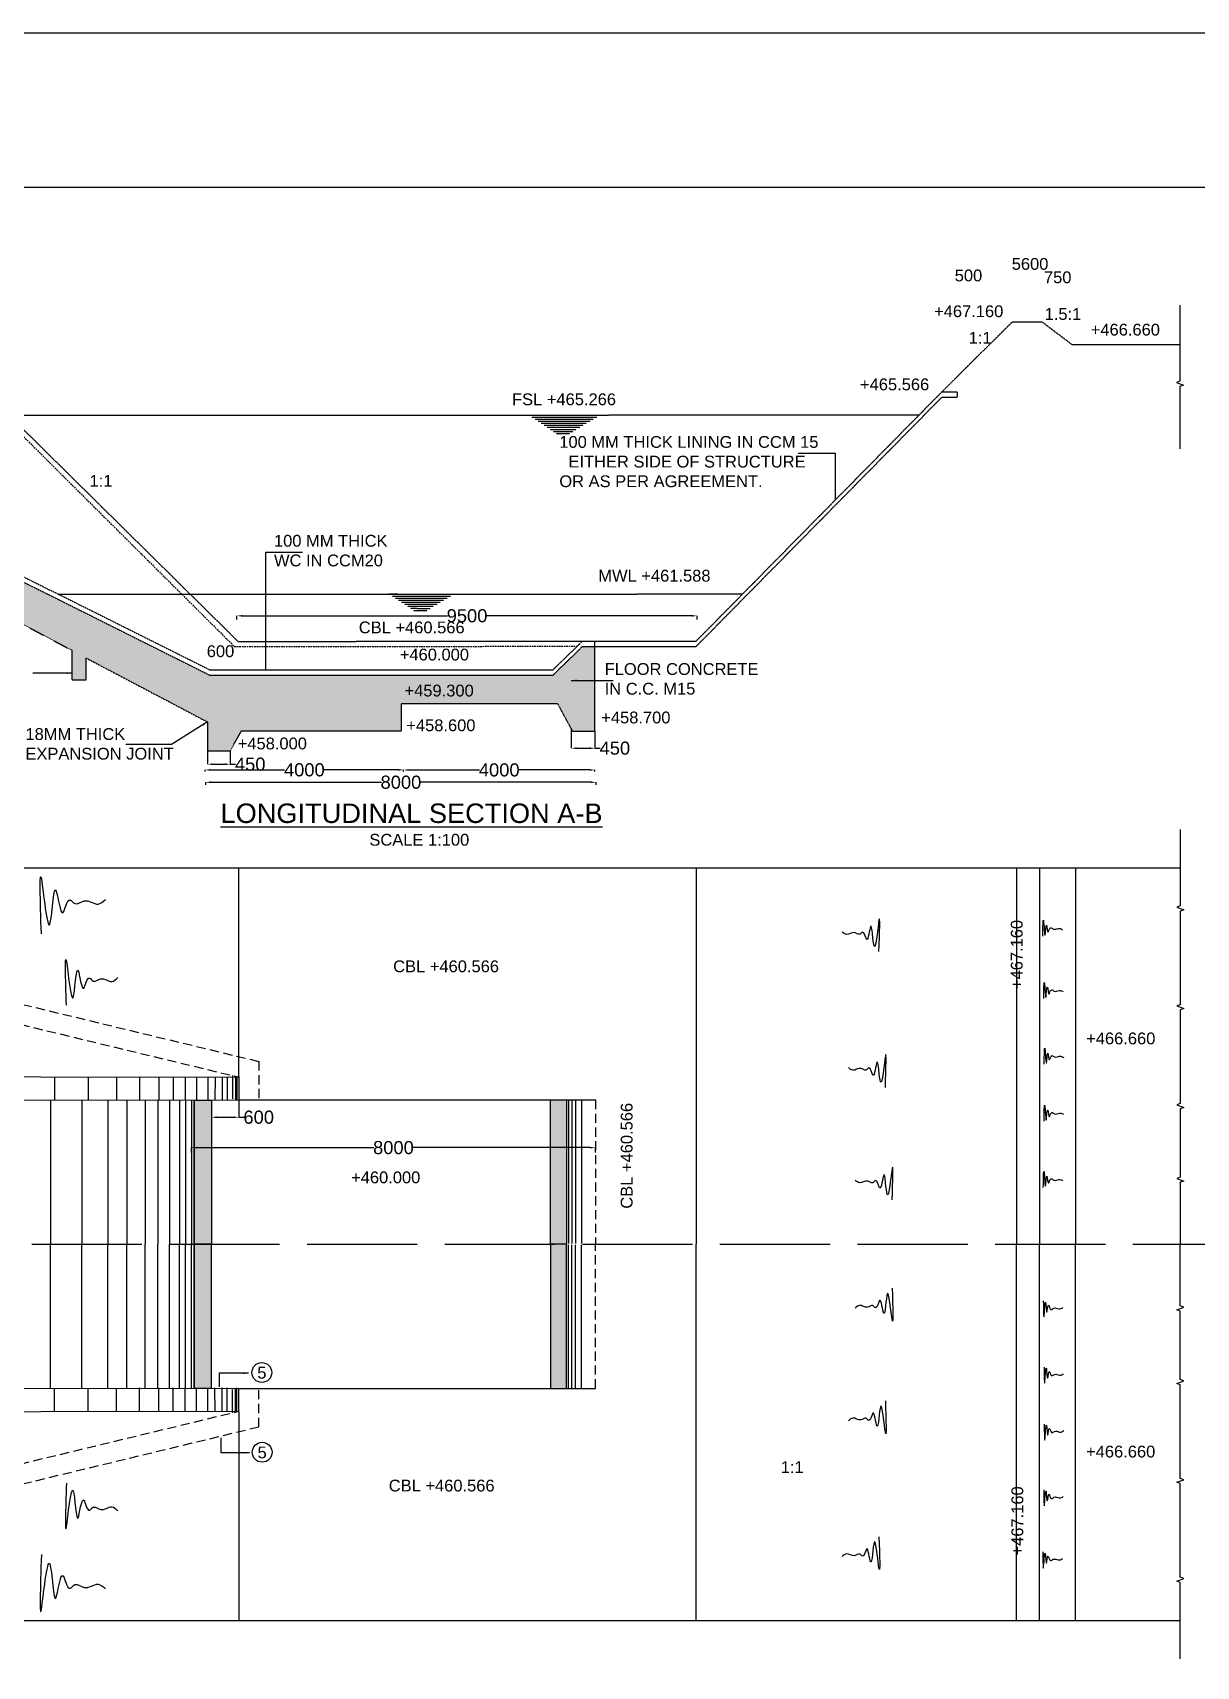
# Model space of a CAD drawing. Header units: inches. Extents: x -18260 to 297154, y -682 to 162822.
# Drawn here: x 203241 to 247625, y 100495 to 162822 of the extents above; entities that cross this region are included whole.
import ezdxf

# ---------------------------------------------------------------- set-up
doc = ezdxf.new("R2010")
doc.units = ezdxf.units.IN
doc.header["$MEASUREMENT"] = 0
for name, pattern in [('ACAD_ISO02W100', [15, 12, -3]), ('DASHEDX2', [1.5, 1, -0.5]), ('HIDDEN2', [0.1875, 0.125, -0.0625])]:
    doc.linetypes.add(name, pattern=pattern)
doc.layers.add('DRAWING', color=7, linetype='Continuous')
doc.styles.get("Standard").update_dxf_attribs({"font": 'ARIAL_1.TTF', "height": 450})
doc.linetypes.add('FENCELINE1', pattern='A,0.25,-0.1,[133,ltypeshp.shx,S=0.1,R=0,X=-0.1,Y=0],-0.1,1', length=1.45)
doc.dimstyles.new('DIM TEXT', dxfattribs={"dimtxt": 500, "dimasz": 200, "dimexe": 0.18, "dimexo": 0.0625, "dimgap": 0.09, "dimtad": 0, "dimdec": 0, "dimzin": 0, "dimdsep": 46, "dimtxsty": 'Standard', "dimcen": 0.09, "dimadec": 0, "dimazin": 0, "dimtfac": 1, "dimtdec": 0, "dimtofl": 0, "dimtmove": 0, "dimatfit": 3, "dimfxl": 0, "dimtolj": 1, "dimtzin": 0, "dimarcsym": 0})
picture_1 = doc.add_image_def('image1.jpg', size_in_pixel=(4804, 3300))

# ---------------------------------------------------------------- blocks, each defined once
blk = doc.blocks.new('*D24')
at = {"layer": 'Defpoints', "color": 0, "transparency": 16777216}
for p in [(209912, 135425), (210776, 135425), (210776, 134912)]:
    blk.add_point(p, dxfattribs=at)
at = {"layer": 'DRAWING', "color": 0, "lineweight": -2, "transparency": 16777216}
for p, q in [((209912, 135425), (209912, 134912)), ((210776, 135425), (210776, 134912)), ((210112, 134912), (210576, 134912)), ((210776, 134912), (210976, 134912))]:
    blk.add_line(p, q, dxfattribs=at)
at = {"layer": 'DRAWING', "color": 0, "transparency": 16777216}
for points in [[(210112, 134946), (210112, 134879), (209912, 134912)], [(210576, 134946), (210576, 134879), (210776, 134912)]]:
    blk.add_solid(points, dxfattribs=at)
at = {"layer": 'DRAWING', "color": 0, "transparency": 16777216, "insert": (211538, 134912), "char_height": 500, "attachment_point": 5}
blk.add_mtext('\\A1;450', dxfattribs=at)
blk = doc.blocks.new('*D25')
at = {"layer": 'Defpoints', "color": 0, "transparency": 16777216}
for p in [(209819, 134636), (217388, 134695), (217388, 134636)]:
    blk.add_point(p, dxfattribs=at)
at = {"layer": 'DRAWING', "color": 0, "lineweight": -2, "transparency": 16777216}
for p, q in [((209819, 134636), (209819, 134695)), ((210019, 134695), (212847, 134695)), ((217188, 134695), (214359, 134695)), ((217388, 134636), (217388, 134695))]:
    blk.add_line(p, q, dxfattribs=at)
at = {"layer": 'DRAWING', "color": 0, "transparency": 16777216}
for points in [[(210019, 134729), (210019, 134662), (209819, 134695)], [(217188, 134729), (217188, 134662), (217388, 134695)]]:
    blk.add_solid(points, dxfattribs=at)
at = {"layer": 'DRAWING', "color": 0, "transparency": 16777216, "insert": (213603, 134695), "char_height": 500, "attachment_point": 5}
blk.add_mtext('\\A1;4000', dxfattribs=at)
blk = doc.blocks.new('*D26')
at = {"layer": 'Defpoints', "color": 0, "transparency": 16777216}
for p in [(217388, 134636), (224685, 134692), (224685, 134636)]:
    blk.add_point(p, dxfattribs=at)
at = {"layer": 'DRAWING', "color": 0, "lineweight": -2, "transparency": 16777216}
for p, q in [((217388, 134636), (217388, 134693)), ((217588, 134692), (220281, 134692)), ((224485, 134692), (221792, 134692)), ((224685, 134636), (224685, 134693))]:
    blk.add_line(p, q, dxfattribs=at)
at = {"layer": 'DRAWING', "color": 0, "transparency": 16777216}
for points in [[(217588, 134726), (217588, 134659), (217388, 134692)], [(224485, 134726), (224485, 134659), (224685, 134692)]]:
    blk.add_solid(points, dxfattribs=at)
at = {"layer": 'DRAWING', "color": 0, "transparency": 16777216, "insert": (221036, 134692), "char_height": 500, "attachment_point": 5}
blk.add_mtext('\\A1;4000', dxfattribs=at)
blk = doc.blocks.new('*D27')
at = {"layer": 'Defpoints', "color": 0, "transparency": 16777216}
for p in [(223784, 136251), (224685, 136173), (224685, 135523)]:
    blk.add_point(p, dxfattribs=at)
at = {"layer": 'DRAWING', "color": 0, "lineweight": -2, "transparency": 16777216}
for p, q in [((223784, 136251), (223784, 135522)), ((224685, 136173), (224685, 135522)), ((223984, 135523), (224485, 135523)), ((224685, 135523), (224885, 135523))]:
    blk.add_line(p, q, dxfattribs=at)
at = {"layer": 'DRAWING', "color": 0, "transparency": 16777216}
for points in [[(223984, 135556), (223984, 135489), (223784, 135523)], [(224485, 135556), (224485, 135489), (224685, 135523)]]:
    blk.add_solid(points, dxfattribs=at)
at = {"layer": 'DRAWING', "color": 0, "transparency": 16777216, "insert": (225447, 135523), "char_height": 500, "attachment_point": 5}
blk.add_mtext('\\A1;450', dxfattribs=at)
blk = doc.blocks.new('*D28')
at = {"layer": 'Defpoints', "color": 0, "transparency": 16777216}
for p in [(209843, 134121), (224731, 134223), (224731, 134121)]:
    blk.add_point(p, dxfattribs=at)
at = {"layer": 'DRAWING', "color": 0, "lineweight": -2, "transparency": 16777216}
for p, q in [((209843, 134121), (209843, 134224)), ((210043, 134223), (216541, 134223)), ((224531, 134223), (218033, 134223)), ((224731, 134121), (224731, 134224))]:
    blk.add_line(p, q, dxfattribs=at)
at = {"layer": 'DRAWING', "color": 0, "transparency": 16777216}
for points in [[(210043, 134257), (210043, 134190), (209843, 134223)], [(224531, 134257), (224531, 134190), (224731, 134223)]]:
    blk.add_solid(points, dxfattribs=at)
at = {"layer": 'DRAWING', "color": 0, "transparency": 16777216, "insert": (217287, 134223), "char_height": 500, "attachment_point": 5}
blk.add_mtext('\\A1;8000', dxfattribs=at)
blk = doc.blocks.new('*D29')
at = {"layer": 'Defpoints', "color": 0, "transparency": 16777216}
for p in [(211033, 140430), (228584, 140573), (228584, 140430)]:
    blk.add_point(p, dxfattribs=at)
at = {"layer": 'DRAWING', "color": 0, "lineweight": -2, "transparency": 16777216}
for p, q in [((211033, 140430), (211033, 140573)), ((211233, 140573), (219062, 140573)), ((228384, 140573), (220554, 140573)), ((228584, 140430), (228584, 140573))]:
    blk.add_line(p, q, dxfattribs=at)
at = {"layer": 'DRAWING', "color": 0, "transparency": 16777216}
for points in [[(211233, 140606), (211233, 140540), (211033, 140573)], [(228384, 140606), (228384, 140540), (228584, 140573)]]:
    blk.add_solid(points, dxfattribs=at)
at = {"layer": 'DRAWING', "color": 0, "transparency": 16777216, "insert": (219808, 140573), "char_height": 500, "attachment_point": 5}
blk.add_mtext('\\A1;9500', dxfattribs=at)
blk = doc.blocks.new('*D37')
at = {"layer": 'Defpoints', "color": 0, "transparency": 16777216}
for p in [(209297, 120095), (224706, 120283), (224706, 120095)]:
    blk.add_point(p, dxfattribs=at)
at = {"layer": 'DRAWING', "color": 0, "lineweight": -2, "transparency": 16777216}
for p, q in [((209297, 120095), (209297, 120283)), ((209497, 120283), (216255, 120283)), ((224506, 120283), (217748, 120283)), ((224706, 120095), (224706, 120283))]:
    blk.add_line(p, q, dxfattribs=at)
at = {"layer": 'DRAWING', "color": 0, "transparency": 16777216}
for points in [[(209497, 120316), (209497, 120250), (209297, 120283)], [(224506, 120316), (224506, 120250), (224706, 120283)]]:
    blk.add_solid(points, dxfattribs=at)
at = {"layer": 'DRAWING', "color": 0, "transparency": 16777216, "insert": (217001, 120283), "char_height": 500, "attachment_point": 5}
blk.add_mtext('\\A1;8000', dxfattribs=at)
blk = doc.blocks.new('*D38')
at = {"layer": 'Defpoints', "color": 0, "transparency": 16777216}
for p in [(210063, 121938), (211110, 122099), (211110, 121443)]:
    blk.add_point(p, dxfattribs=at)
at = {"layer": 'DRAWING', "color": 0, "lineweight": -2, "transparency": 16777216}
for p, q in [((210063, 121937), (210063, 121443)), ((211110, 122098), (211110, 121443)), ((210263, 121443), (210910, 121443)), ((211110, 121443), (211310, 121443))]:
    blk.add_line(p, q, dxfattribs=at)
at = {"layer": 'DRAWING', "color": 0, "transparency": 16777216}
for points in [[(210263, 121476), (210263, 121410), (210063, 121443)], [(210910, 121476), (210910, 121410), (211110, 121443)]]:
    blk.add_solid(points, dxfattribs=at)
at = {"layer": 'DRAWING', "color": 0, "transparency": 16777216, "insert": (211863, 121443), "char_height": 500, "attachment_point": 5}
blk.add_mtext('\\A1;600', dxfattribs=at)

msp = doc.modelspace()

# ---------------------------------------------------------------- hatches: boundary and pattern name
at = {"layer": 'DRAWING'}
h = msp.add_hatch(dxfattribs=at)
h.set_pattern_fill('AR-CONC', color=256, scale=150, style=0)
h.set_pattern_definition([(50, (0, 0), (1075.8903, -94.1282), [112.5, -1237.5]), (355, (0, 0), (-208.127, 1128.288), [90, -990]), (100.4514, (89.7, -7.8), (867.764, 1034.1593), [95.6103, -1051.713]), (46.1842, (0, 300), (1600.8616, -248.2785), [168.75, -1856.25]), (96.6356, (133.4, 279.3), (1401.994, 1461.177), [143.415, -1577.5695]), (351.1842, (0, 300), (1401.993, 1461.178), [135, -1485]), (21, (150, 225), (895.3606, -603.9283), [112.5, -1237.5]), (326, (150, 225), (364.973, 1087.725), [90, -990]), (71.4514, (224.6, 174.7), (1260.334, 483.7957), [95.6103, -1051.713]), (37.5, (0, 0), (18.2398, 499.3408), [0, -978, 0, -1005, 0, -993.75]), (7.5, (0, 0), (394.6043, 591.6176), [0, -573, 0, -955.5, 0, -378.75]), (327.5, (-334.5, 0), (800.73365, -33.8323), [0, -375, 0, -1170, 0, -1552.5]), (317.5, (-484.5, 0), (874.7793, 150.1575), [0, -487.5, 0, -777, 0, -1102.5])])
h.paths.add_polyline_path([(190117.88824, 148236.85511), (188886.55606, 148236.85511), (188520.18235, 148008.1587), (180049.89646, 148008.1587), (180049.89646, 145781.22482), (180907.31231, 145781.22482), (181526.02855, 147047.65406), (189957.24629, 147047.65406), (189957.24629, 145969.22544), (190543.06121, 145969.22544), (190543.06121, 146799.24341), (197824.97544, 142930.67562), (197824.97544, 141750.40498), (198411.92842, 141750.40498), (198411.92842, 142618.85275), (204735.95724, 139259.16828), (204735.95724, 138133.62495), (205284.74608, 138133.62495), (205284.74608, 138961.87728), (209911.76013, 136524.68059), (209911.76013, 135424.80726), (210776.35824, 135424.80726), (211207.93483, 136185.19189), (217306.47227, 136185.19189), (217306.47227, 137224.66475), (223258.08239, 137224.66475), (223826.32753, 136172.72856), (224685.07251, 136172.72856), (224685.07251, 139407.72549), (224206.49279, 139407.72549), (224066.21886, 139260.64269), (223083.53309, 138311.09869), (210001.35555, 138311.09869)])
for points in [[(210062.64282, 122098.88212), (209399.70009, 122099.10418), (209399.70009, 116601.52765), (210062.64282, 116601.52765)], [(223605.50448, 122102.28055), (222992.70879, 122102.28055), (222992.70879, 116603.98195), (223605.50448, 116603.98195)], [(209399.70009, 111103.95113), (210062.64282, 111104.17319), (210062.64282, 116601.52765), (209399.70009, 116601.52765)], [(223605.50448, 116599.07336), (222992.70879, 116599.07336), (222992.70879, 111100.77476), (223605.50448, 111100.77476)]]:
    msp.add_hatch(color=256, dxfattribs=at).paths.add_polyline_path(points)

# ---------------------------------------------------------------- linework, layer by layer
at = {"layer": 'DRAWING', "linetype": 'DASHEDX2', "ltscale": 350}
for p, q in [((199701.8717, 125729.61453), (211109.73329, 122974.13105)), ((211109.73329, 122974.13105), (211109.73329, 122098.53139)), ((211109.73329, 110228.92426), (211109.73329, 111104.52392)), ((199701.8717, 107473.44078), (211109.73329, 110228.92426))]:
    msp.add_line(p, q, dxfattribs=at)
at = {"layer": 'DRAWING'}
for points in [[(163135.19843, 156926.52966), (289227.19237, 156926.52966), (289227.19237, 74172.49428), (163135.19843, 74172.49428)], [(209399.70009, 122099.10418), (210062.64282, 122099.10418), (210062.64282, 116601.52765), (209399.70009, 116601.52765)], [(222992.70879, 122102.28055), (223605.50448, 122102.28055), (223605.50448, 116603.98195), (222992.70879, 116603.98195)], [(209399.70009, 111103.95113), (210062.64282, 111103.95113), (210062.64282, 116601.52765), (209399.70009, 116601.52765)], [(222992.70879, 111100.77476), (223605.50448, 111100.77476), (223605.50448, 116599.07336), (222992.70879, 116599.07336)]]:
    msp.add_lwpolyline(points, close=True, dxfattribs=at)
at = {"layer": 'DRAWING', "linetype": 'Continuous'}
for points in [[(247000.16346, 152431.65211), (247000.16346, 149520.18716), (246862.78959, 149470.18716), (247137.53733, 149370.18716), (247000.16346, 149320.18716), (247000.16346, 146938.36966)], [(247013.32762, 132419.16267), (247013.32762, 129509.55431), (246875.95375, 129459.55431), (247150.70149, 129359.55431), (247013.32762, 129309.55431), (247013.32762, 127146.27436)], [(247013.32762, 127380.67136), (247013.32762, 125738.02514), (246875.95375, 125688.02514), (247150.70149, 125588.02514), (247013.32762, 125538.02514), (247013.32762, 124701.42357)], [(247013.32762, 124935.82057), (247013.32762, 121966.95839), (246875.95375, 121916.95839), (247150.70149, 121816.95839), (247013.32762, 121766.95839), (247013.32762, 120516.55779)], [(247013.32762, 120750.95479), (247013.32762, 119160.68499), (246875.95375, 119110.68499), (247150.70149, 119010.68499), (247013.32762, 118960.68499), (247013.32762, 116601.52765)], [(247013.32762, 112452.10052), (247013.32762, 114042.37032), (246875.95375, 114092.37032), (247150.70149, 114192.37032), (247013.32762, 114242.37032), (247013.32762, 116601.52765)], [(247013.32762, 108267.23474), (247013.32762, 111236.09692), (246875.95375, 111286.09692), (247150.70149, 111386.09692), (247013.32762, 111436.09692), (247013.32762, 112686.49752)], [(247013.32762, 105822.38395), (247013.32762, 107465.03017), (246875.95375, 107515.03017), (247150.70149, 107615.03017), (247013.32762, 107665.03017), (247013.32762, 108501.63174)], [(247013.32762, 100783.89264), (247013.32762, 103693.501), (246875.95375, 103743.501), (247150.70149, 103843.501), (247013.32762, 103893.501), (247013.32762, 106056.78095)]]:
    msp.add_lwpolyline(points, dxfattribs=at)
at = {"layer": 'DRAWING', "linetype": 'HIDDEN2'}
for points in [[(237922.95057, 149120.86608), (240607.17254, 151788.71971), (241738.47251, 151788.71971), (242888.49855, 150920.72549), (247021.08715, 150920.72549)], [(188520.18235, 150685.86812), (199847.37547, 150685.86812), (211075.74969, 139594.94458), (224206.49279, 139610.5891)], [(180049.89646, 148211.02231), (188520.18235, 148211.02231), (188886.55606, 148439.71871), (190117.88824, 148439.71871), (210001.35555, 138513.9623), (223083.53309, 138513.9623), (224066.21886, 139463.5063), (224206.49279, 139610.5891), (224686.39039, 139610.5891), (228551.0258, 139610.5891), (237922.95057, 149120.86608), (238502.71964, 149120.86608)], [(238502.71964, 149120.86608), (238502.71964, 148918.00248)], [(180049.89646, 148008.1587), (188520.18235, 148008.1587), (188886.55606, 148236.85511), (190117.88824, 148236.85511), (210001.35555, 138311.09869), (223083.53309, 138311.09869), (224066.21886, 139260.64269), (224206.49279, 139407.72549), (224686.39039, 139407.72549), (228551.0258, 139407.72549), (237922.95057, 148918.00248), (238502.71964, 148918.00248)], [(190566.0077, 148216.01907), (237056.77939, 148241.90812)], [(222286.46279, 148156.83327), (224763.25798, 148154.39863)], [(222401.81662, 148078.70604), (224632.0588, 148076.51376)], [(222517.17046, 148000.57881), (224500.85962, 147998.62888)], [(222632.52429, 147922.45158), (224369.66045, 147920.74401)], [(222747.87813, 147844.32435), (224238.46127, 147842.85913)], [(222863.23196, 147766.19712), (224107.26209, 147764.97426)], [(222978.58579, 147688.06988), (223976.06291, 147687.08939)], [(223093.93963, 147609.94265), (223844.86374, 147609.20451)], [(223209.29346, 147531.81542), (223713.66456, 147531.31964)], [(198411.92842, 142618.85275), (204735.95724, 139259.16828), (204735.95724, 138133.62495), (205284.74608, 138133.62495), (205284.74608, 138961.87728), (209911.76013, 136524.68059), (209911.76013, 135424.80726), (210776.35824, 135424.80726), (211207.93483, 136185.19189), (217306.47227, 136185.19189), (217306.47227, 137224.66475), (223258.08239, 137224.66475), (223826.32753, 136172.72856), (224685.07251, 136172.72856), (224685.07251, 139610.5891)], [(204212.57297, 141403.70205), (230320.91897, 141406.61017)], [(216842.61001, 141406.46412), (219319.4052, 141404.02949)], [(216957.96384, 141328.33689), (219188.20602, 141326.14461)], [(217073.31767, 141250.20966), (219057.00684, 141248.25974)], [(217188.67151, 141172.08243), (218925.80767, 141170.37486)], [(217304.02534, 141093.9552), (218794.60849, 141092.48999)], [(217419.37918, 141015.82797), (218663.40931, 141014.60511)], [(217534.73301, 140937.70074), (218532.21013, 140936.72024)], [(217650.08685, 140859.57351), (218401.01096, 140858.83536)], [(217765.44068, 140781.44628), (218269.81178, 140780.95049)]]:
    msp.add_lwpolyline(points, dxfattribs=at)
at = {"layer": 'DRAWING', "linetype": 'HIDDEN2', "ltscale": 500}
msp.add_lwpolyline([(200997.36348, 148948.62845), (200997.36348, 148666.02655), (201630.27657, 148666.02655), (210935.13095, 139399.95368), (224014.16014, 139413.20329)], dxfattribs=at)
at = {"layer": 'DRAWING', "linetype": 'FENCELINE1'}
for points in [[(168737.53365, 130964.35849), (247013.32762, 130964.35849)], [(168737.53365, 102238.69682), (247013.32762, 102238.69682)]]:
    msp.add_lwpolyline(points, dxfattribs=at)
at = {"layer": 'DRAWING'}
for points in [[(211109.73329, 122994.58853), (211109.73329, 130964.35849)], [(228548.62768, 130964.35849), (228548.62768, 116601.52765)], [(240763.51602, 130964.35849), (240763.51602, 116601.52765)], [(241638.27265, 130964.35849), (241638.27265, 116601.52765)], [(243022.98588, 130964.35849), (243022.98588, 116601.52765)], [(181710.47366, 128476.82618), (181710.47366, 125495.69118), (188451.12951, 123015.5462), (211109.73329, 122974.13105)], [(180856.01592, 124815.42854), (188361.79161, 122106.1511), (211109.73329, 122098.53139)], [(204070.83372, 122986.99667), (204070.53483, 122094.68868)], [(205361.30972, 122984.63795), (205361.01083, 122092.32997)], [(206435.54272, 122982.67448), (206435.24383, 122090.36649)], [(207318.05552, 122981.06143), (207317.75663, 122088.75345)], [(208047.05856, 122979.72897), (208046.75967, 122087.42098)], [(208593.77625, 122978.72969), (208593.47737, 122086.4217)], [(209063.79204, 122977.8706), (209063.49315, 122085.56261)], [(209495.43892, 122977.08164), (209495.14003, 122084.77365)], [(209917.44082, 122976.31031), (209917.14193, 122084.00232)], [(210195.54293, 122975.80199), (210195.24404, 122083.49401)], [(210464.15852, 122975.31102), (210463.85963, 122083.00303)], [(210665.55871, 122974.9429), (210665.25982, 122082.63492)], [(210861.82047, 123034.01253), (210861.52158, 122141.70454)], [(210979.64413, 123005.55311), (210979.34524, 122113.24512)], [(211030.89005, 122974.27516), (211030.59116, 122081.96717)], [(211109.73329, 122994.58853), (211109.4344, 122102.28055)], [(203915.63228, 122105.57069), (203915.63228, 116601.52765)], [(205115.20042, 122105.57069), (205115.20042, 116601.52765)], [(206111.06936, 122105.57069), (206111.06936, 116601.52765)], [(206835.3365, 122105.57069), (206835.3365, 116601.52765)], [(207536.97146, 122105.57069), (207536.97146, 116601.52765)], [(208012.27245, 122105.57069), (208012.27245, 116601.52765)], [(208464.93952, 122105.57069), (208464.93952, 116601.52765)], [(208839.35535, 122105.57069), (208839.35535, 116601.52765)], [(209068.2283, 122105.57069), (209068.2283, 116601.52765)], [(209297.10125, 122105.57069), (209297.10125, 116601.52765)], [(209399.70009, 122099.10418), (209399.70009, 116601.52765)], [(210062.64282, 122098.88212), (210062.64282, 116601.52765)], [(211109.4344, 122102.28055), (224705.88472, 122102.28055), (224705.88472, 122102.28055)], [(223682.97364, 122102.28055), (223682.97364, 116621.66994)], [(223806.64309, 122102.28055), (223806.64309, 116621.66994)], [(223950.92339, 122102.28055), (223950.92339, 116621.66994)], [(224169.67325, 122102.28055), (224169.67325, 116621.66994)], [(203915.63228, 111097.48462), (203915.63228, 116601.52765)], [(205115.20042, 111097.48462), (205115.20042, 116601.52765)], [(206111.06936, 111097.48462), (206111.06936, 116601.52765)], [(206835.3365, 111097.48462), (206835.3365, 116601.52765)], [(207536.97146, 111097.48462), (207536.97146, 116601.52765)], [(208012.27245, 111097.48462), (208012.27245, 116601.52765)], [(208464.93952, 111097.48462), (208464.93952, 116601.52765)], [(208839.35535, 111097.48462), (208839.35535, 116601.52765)], [(209068.2283, 111097.48462), (209068.2283, 116601.52765)], [(209297.10125, 111097.48462), (209297.10125, 116601.52765)], [(209399.70009, 111103.95113), (209399.70009, 116601.52765)], [(210062.64282, 111104.17319), (210062.64282, 116601.52765)], [(223682.97364, 111100.77476), (223682.97364, 116581.38537)], [(223806.64309, 111100.77476), (223806.64309, 116581.38537)], [(223950.92339, 111100.77476), (223950.92339, 116581.38537)], [(224169.67325, 111100.77476), (224169.67325, 116581.38537)], [(228548.62768, 102238.69682), (228548.62768, 116601.52765)], [(240763.51602, 102238.69682), (240763.51602, 116601.52765)], [(241638.27265, 102238.69682), (241638.27265, 116601.52765)], [(243022.98588, 102238.69682), (243022.98588, 116601.52765)], [(180856.01592, 108387.62677), (188361.79161, 111096.90421), (211109.73329, 111104.52392)], [(204070.83372, 110216.05864), (204070.53483, 111108.36662)], [(205361.30972, 110218.41736), (205361.01083, 111110.72534)], [(206435.54272, 110220.38083), (206435.24383, 111112.68881)], [(207318.05552, 110221.99387), (207317.75663, 111114.30186)], [(208047.05856, 110223.32634), (208046.75967, 111115.63433)], [(208593.77625, 110224.32562), (208593.47737, 111116.63361)], [(209063.79204, 110225.18471), (209063.49315, 111117.4927)], [(209495.43892, 110225.97367), (209495.14003, 111118.28166)], [(209917.44082, 110226.745), (209917.14193, 111119.05299)], [(210195.54293, 110227.25332), (210195.24404, 111119.5613)], [(210464.15852, 110227.74429), (210463.85963, 111120.05228)], [(210665.55871, 110228.11241), (210665.25982, 111120.42039)], [(210861.82047, 110169.04278), (210861.52158, 111061.35077)], [(210979.64413, 110197.5022), (210979.34524, 111089.81019)], [(211030.89005, 110228.78015), (211030.59116, 111121.08814)], [(211109.73329, 110208.46678), (211109.4344, 111100.77476)], [(211109.4344, 111100.77476), (224705.88472, 111100.77476), (224705.88472, 111100.77476)], [(181710.47366, 104726.22912), (181710.47366, 107707.36413), (188451.12951, 110187.50911), (211109.73329, 110228.92426)], [(211109.73329, 110208.46678), (211109.73329, 102238.69682)]]:
    msp.add_lwpolyline(points, dxfattribs=at)
at = {"layer": 'DRAWING', "linetype": 'DASHEDX2', "ltscale": 350}
for points in [[(180151.50927, 124815.42854), (180151.50927, 129235.76851), (182745.81347, 129235.76851), (182745.81347, 126149.39681), (188684.47981, 123992.65996), (189367.06809, 123992.65996), (189367.06809, 126488.55685), (199792.23085, 126488.55685), (211868.67561, 123571.58211), (211868.67561, 122098.53139)], [(224705.88472, 122102.28055), (224705.88472, 116601.52765)], [(224705.88472, 111100.77476), (224705.88472, 116601.52765)], [(180151.50927, 108387.62677), (180151.50927, 103967.2868), (182745.81347, 103967.2868), (182745.81347, 107053.65849), (188684.47981, 109210.39535), (189367.06809, 109210.39535), (189367.06809, 106714.49846), (199792.23085, 106714.49846), (211868.67561, 109631.47319), (211868.67561, 111104.52392)]]:
    msp.add_lwpolyline(points, dxfattribs=at)
at = {"layer": 'DRAWING'}
for centre in [(211982.31012, 111703.9889), (211994.4891, 108663.05419)]:
    msp.add_circle(centre, 378.19509, dxfattribs=at)
for points in [[(203573.35274, 128443.10425), (203573.35274, 130521.66103), (203898.6669, 128809.85716), (204128.99668, 130102.9406), (204400.4577, 129254.61218), (204671.91798, 129732.31283), (204852.89175, 129592.29601), (205206.61303, 129699.3672), (205733.08184, 129575.82404), (206020.99461, 129757.02078)], [(235521.58589, 127766.31544), (235521.58589, 128960.46241), (235334.69039, 127977.01783), (235202.36415, 128719.90428), (235046.40769, 128232.53303), (234890.45166, 128506.97576), (234786.48083, 128426.53501), (234583.26521, 128488.04823), (234280.80481, 128417.07174), (234115.39669, 128521.17067)], [(241769.81052, 128345.65886), (241795.83291, 128934.77543), (241856.55153, 128397.63975), (241908.59632, 128770.16936), (241969.31581, 128510.26493), (242064.73153, 128674.87101), (242168.8211, 128622.89012), (242359.65168, 128648.88037), (242446.39356, 128640.21696), (242515.78603, 128596.89949)], [(204528.82612, 125716.86342), (204528.82612, 127382.7452), (204789.55266, 126010.8015), (204974.15295, 127047.15719), (205191.71832, 126367.25521), (205409.28309, 126750.11356), (205554.32647, 126637.89557), (205837.82022, 126723.70893), (206259.76432, 126624.69393), (206490.51513, 126769.91601)], [(241804.96131, 125975.91102), (241830.9837, 126565.02759), (241891.70233, 126027.8919), (241943.74711, 126400.42151), (242004.4666, 126140.51709), (242099.88233, 126305.12316), (242203.97189, 126253.14228), (242394.80248, 126279.13253), (242481.54436, 126270.46911), (242550.93683, 126227.15164)], [(235763.55154, 122584.42444), (235763.55154, 123778.5714), (235576.65604, 122795.12683), (235444.3298, 123538.01328), (235288.37334, 123050.64203), (235132.41731, 123325.08475), (235028.44648, 123244.64401), (234825.23086, 123306.15723), (234522.77046, 123235.18073), (234357.36234, 123339.27966)], [(241822.53714, 123465.73357), (241848.55953, 124054.85014), (241909.27816, 123517.71445), (241961.32294, 123890.24407), (242022.04243, 123630.33964), (242117.45816, 123794.94571), (242221.54772, 123742.96483), (242412.37831, 123768.95508), (242499.12019, 123760.29166), (242568.51266, 123716.9742)], [(241817.83165, 121291.94657), (241843.85404, 121881.06314), (241904.57266, 121343.92746), (241956.61745, 121716.45707), (242017.33694, 121456.55264), (242112.75266, 121621.15872), (242216.84223, 121569.17783), (242407.67281, 121595.16808), (242494.41469, 121586.50467), (242563.80716, 121543.1872)], [(236021.87819, 118286.75514), (236021.87819, 119480.9021), (235834.98268, 118497.45752), (235702.65644, 119240.34397), (235546.69998, 118752.97273), (235390.74395, 119027.41545), (235286.77312, 118946.9747), (235083.5575, 119008.48793), (234781.0971, 118937.51143), (234615.68898, 119041.61036)], [(241789.72484, 118765.47415), (241815.74723, 119354.59072), (241876.46585, 118817.45504), (241928.51064, 119189.98465), (241989.23013, 118930.08022), (242084.64585, 119094.6863), (242188.73542, 119042.70541), (242379.566, 119068.69566), (242466.30788, 119060.03225), (242535.70035, 119016.71478)], [(236021.87819, 114916.30017), (236021.87819, 113722.15321), (235834.98268, 114705.59779), (235702.65644, 113962.71134), (235546.69998, 114450.08258), (235390.74395, 114175.63986), (235286.77312, 114256.08061), (235083.5575, 114194.56738), (234781.0971, 114265.54388), (234615.68898, 114161.44495)], [(241789.72484, 114437.58116), (241815.74723, 113848.46459), (241876.46585, 114385.60027), (241928.51064, 114013.07066), (241989.23013, 114272.97509), (242084.64585, 114108.36901), (242188.73542, 114160.3499), (242379.566, 114134.35965), (242466.30788, 114143.02306), (242535.70035, 114186.34053)], [(241817.83165, 111911.10874), (241843.85404, 111321.99217), (241904.57266, 111859.12785), (241956.61745, 111486.59824), (242017.33694, 111746.50266), (242112.75266, 111581.89659), (242216.84223, 111633.87748), (242407.67281, 111607.88723), (242494.41469, 111616.55064), (242563.80716, 111659.86811)], [(235763.55154, 110618.63087), (235763.55154, 109424.4839), (235576.65604, 110407.92848), (235444.3298, 109665.04203), (235288.37334, 110152.41328), (235132.41731, 109877.97056), (235028.44648, 109958.4113), (234825.23086, 109896.89808), (234522.77046, 109967.87458), (234357.36234, 109863.77565)], [(241822.53714, 109737.32174), (241848.55953, 109148.20517), (241909.27816, 109685.34085), (241961.32294, 109312.81124), (242022.04243, 109572.71567), (242117.45816, 109408.10959), (242221.54772, 109460.09048), (242412.37831, 109434.10023), (242499.12019, 109442.76365), (242568.51266, 109486.08111)], [(204528.82612, 107486.19189), (204528.82612, 105820.31011), (204789.55266, 107192.25381), (204974.15295, 106155.89812), (205191.71832, 106835.8001), (205409.28309, 106452.94175), (205554.32647, 106565.15974), (205837.82022, 106479.34638), (206259.76432, 106578.36138), (206490.51513, 106433.1393)], [(241804.96131, 107227.14429), (241830.9837, 106638.02772), (241891.70233, 107175.16341), (241943.74711, 106802.63379), (242004.4666, 107062.53822), (242099.88233, 106897.93215), (242203.97189, 106949.91303), (242394.80248, 106923.92278), (242481.54436, 106932.5862), (242550.93683, 106975.90367)], [(235521.58589, 105436.73987), (235521.58589, 104242.5929), (235334.69039, 105226.03748), (235202.36415, 104483.15103), (235046.40769, 104970.52228), (234890.45166, 104696.07955), (234786.48083, 104776.5203), (234583.26521, 104715.00707), (234280.80481, 104785.98357), (234115.39669, 104681.88464)], [(203573.35274, 104759.95106), (203573.35274, 102681.39428), (203898.6669, 104393.19815), (204128.99668, 103100.11471), (204400.4577, 103948.44313), (204671.91798, 103470.74248), (204852.89175, 103610.7593), (205206.61303, 103503.68811), (205733.08184, 103627.23127), (206020.99461, 103446.03453)], [(241769.81052, 104857.39645), (241795.83291, 104268.27988), (241856.55153, 104805.41556), (241908.59632, 104432.88595), (241969.31581, 104692.79037), (242064.73153, 104528.1843), (242168.8211, 104580.16519), (242359.65168, 104554.17494), (242446.39356, 104562.83835), (242515.78603, 104606.15582)]]:
    msp.add_spline(points, degree=3, dxfattribs=at)

# ---------------------------------------------------------------- texts
for s, p in [('5600', (240584.30184, 153774.55691)), ('500', (238410.39252, 153334.12788)), ('750', (241814.37836, 153264.58665)), ('+467.160', (237623.77171, 151968.22354)), ('1.5:1', (241839.92458, 151864.24878)), ('+466.660', (243598.67599, 151266.34229)), ('1:1', (238942.40403, 150954.4715)), ('+465.566', (234797.63817, 149178.52029)), ('FSL +465.266', (221523.86784, 148608.92344)), ('1:1', (205409.97452, 145497.29297)), ('MWL +461.588', (224814.94768, 141879.17954)), ('CBL +460.566', (215680.36056, 139905.65204)), ('600', (209880.77298, 138998.6218)), ('+460.000', (217244.13415, 138870.03833)), ('+459.300', (217424.25487, 137497.33901)), ('+458.600', (217491.71588, 136172.24358)), ('+458.700', (224928.78786, 136470.40134)), ('+458.000', (211062.50862, 135478.77237)), ('SCALE 1:100', (216083.73183, 131804.62552)), ('CBL +460.566', (216991.03287, 126977.04723)), ('+466.660', (243423.92792, 124226.08648)), ('+460.000', (215387.54816, 118924.56627)), ('5', (211806.81626, 111471.67029)), ('5', (211818.99524, 108430.73558)), ('+466.660', (243420.71315, 108463.40846)), ('1:1', (231775.24955, 107869.07526)), ('CBL +460.566', (216822.92175, 107166.69452))]:
    msp.add_text(s, height=450, dxfattribs=at).set_placement(p)
for s, p in [('+467.160', (241000.18394, 126332.77509)), ('CBL +460.566', (226122.08546, 117954.12062)), ('+467.160', (241023.30785, 104722.80717))]:
    msp.add_text(s, height=450, rotation=90, dxfattribs=at).set_placement(p)
at = {"layer": 'DRAWING', "lineweight": 60, "char_height": 450, "attachment_point": 1}
for s, insert, width in [('100 MM THICK LINING IN CCM 15    EITHER SIDE OF STRUCTURE OR AS PER AGREEMENT. ', (223328.32258, 147432.90884), 10164.4429269), ('100 MM THICK WC IN CCM20', (212445.54264, 143661.23), 4783.3161809), ('FLOOR CONCRETE IN C.C. M15', (225058.91537, 138768.83372), 5859.0048702), ('18MM THICK EXPANSION JOINT', (202965.25671, 136288.143), 5801.8561999)]:
    msp.add_mtext(s, dxfattribs=dict(at, insert=insert, width=width))
at = {"layer": 'DRAWING', "insert": (210405.47554, 133412.37366), "char_height": 742.0826927, "width": 15066.5173994, "attachment_point": 1}
msp.add_mtext('{\\LLONGITUDINAL SECTION A-B}', dxfattribs=at)

# ---------------------------------------------------------------- dimensions: what is measured, and where the dimension line sits
at = {"layer": 'DRAWING'}
for base, p1, p2, text, picture, middle in [((228583.68514, 140573.04587), (211032.74517, 140430.05687), (228583.68514, 140430.05687), '9500', '*D29', (219808.21515, 140573.04587)), ((224685.07251, 135522.58322), (223784.18675, 136250.73963), (224685.07251, 136172.72856), '450', '*D27', (225446.72458, 135522.58322)), ((210776.35824, 134912.34219), (209911.76013, 135424.80726), (210776.35824, 135424.80726), '450', '*D24', (211538.01031, 134912.34219)), ((217387.78014, 134695.18541), (209818.93869, 134635.50839), (217387.78014, 134635.50839), '4000', '*D25', (213603.35942, 134695.18541)), ((224685.07251, 134692.39519), (217387.78014, 134635.50839), (224685.07251, 134635.50839), '4000', '*D26', (221036.42632, 134692.39519)), ((224731.27452, 134223.32364), (209843.10481, 134120.52634), (224731.27452, 134120.52634), '8000', '*D28', (217287.18967, 134223.32364)), ((211109.73329, 121442.90191), (210062.64282, 121937.5288), (211109.73329, 122098.53139), '600', '*D38', (211862.68822, 121442.90191)), ((224705.88472, 120283.003), (209297.10125, 120095.37767), (224705.88472, 120095.37767), '8000', '*D37', (217001.49298, 120283.003))]:
    dim = msp.add_linear_dim(base=base, p1=p1, p2=p2, text=text, dimstyle='DIM TEXT', dxfattribs=at)
    dim.commit()
    dim.dimension.update_dxf_attribs({"geometry": picture, "text_midpoint": middle})

# ---------------------------------------------------------------- pictures from other files: only their frames are drawn
at = {"linetype": 'HIDDEN2'}
image = msp.add_image(picture_1, insert=(160035.55324, 68631.49091), size_in_units=(137118.16229, 94190.2447), dxfattribs=dict(at, fade=30))
image.dxf.flags = 7

# ---------------------------------------------------------------- leaders
at = {"layer": 'DRAWING'}
for points in [[(233860.46082, 144998.40418), (233860.46082, 146760.1558), (232437.89068, 146760.1558)], [(212128.12349, 138513.9623), (212128.12349, 143000.10281), (213532.70783, 143000.10281)], [(204735.95724, 138386.89451), (203252.75524, 138386.89451)], [(223785.1594, 138105.1781), (225382.79529, 138105.1781)], [(209911.76013, 136524.68059), (208530.64623, 135662.19077), (206792.00445, 135662.19077)], [(211474.62632, 111673.42025), (210355.52694, 111673.42025), (210355.52694, 111161.9194)], [(211512.56239, 108642.30311), (210431.39822, 108642.30311), (210431.39822, 109210.63765)]]:
    msp.add_leader(points, dimstyle='DIM TEXT', override={"dimgap": 0.09, "dimtad": 0}, dxfattribs=at)
at = {"layer": 'DRAWING', "linetype": 'ACAD_ISO02W100', "ltscale": 350}
msp.add_leader([(166456.60517, 117773.14428), (166456.60517, 116601.52765), (249821.01941, 116601.52765)], dimstyle='DIM TEXT', override={"dimgap": 0.09, "dimtad": 0}, dxfattribs=at)

doc.saveas('drawing.dxf')
